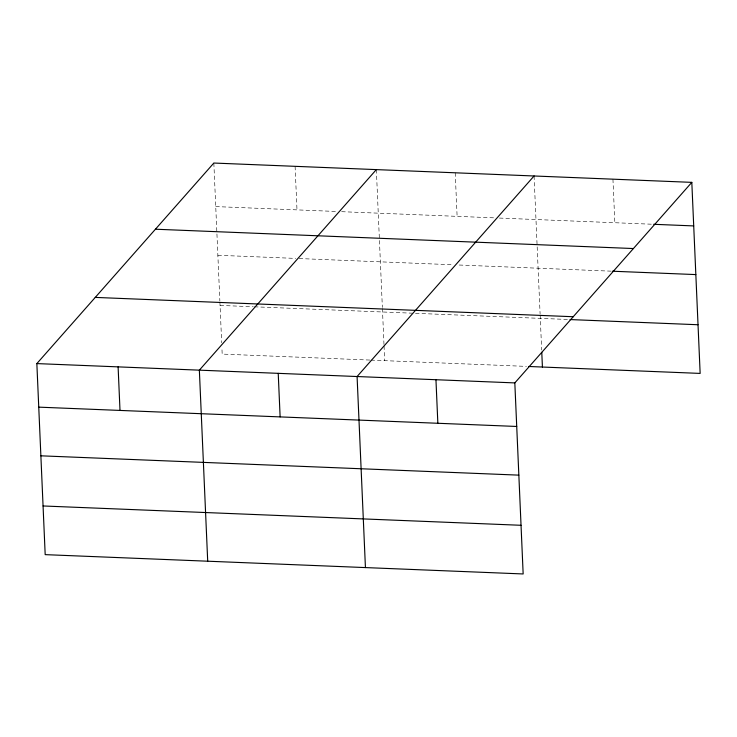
<?xml version="1.0" encoding="UTF-8"?>
<svg xmlns="http://www.w3.org/2000/svg" width="737" height="737" viewBox="0 0 737 737"><rect width="100%" height="100%" fill="white"/><g stroke="black" fill="none" stroke-linecap="round" stroke-linejoin="round"><path stroke-width="0.55" stroke-dasharray="3.69 2.76" d="M215.738 206.59L337.049 211.501M341.627 211.685L494.831 217.876M499.41 218.06L652.567 224.251M217.866 255.269L295.684 258.411M299.121 258.549L453.522 264.795M459.243 265.025L611.259 271.17M220.059 305.413L253.242 306.758M254.385 306.804L568.872 319.517M369.817 360.061L222.178 354.092L221.883 347.302M370.96 360.107L526.421 366.39M612.944 179.174L614.842 222.731M534.076 175.986L540.092 313.805M540.147 314.939L541.677 350.057M455.217 172.799L457.115 216.356M376.349 169.611L382.365 307.43M382.42 308.563L383.995 344.815M384.051 345.948L384.686 360.66M295.095 166.322L296.993 209.879M213.841 163.043L219.856 300.862M219.902 301.995L221.69 342.769"/><path stroke-width="1.11" d="M691.813 182.361L514.822 382.908L523.159 573.957L45.187 554.639L36.85 363.59L213.841 163.043L691.813 182.361L700.15 373.41L528.705 366.482M376.349 169.611L199.359 370.158L207.705 561.207M534.076 175.986L357.086 376.533L365.432 567.582M653.71 224.297L693.71 225.918M155.433 229.216L633.405 248.544M612.401 271.216L695.839 274.588M95.257 297.407L573.229 316.726M570.014 319.563L698.022 324.741M36.85 363.59L514.822 382.908M38.748 407.146L516.72 426.465M40.876 455.816L518.848 475.135M43.068 505.969L521.031 525.288M541.778 352.323L542.423 367.035M435.954 379.721L437.852 423.278M278.227 373.346L280.124 416.902M118.104 366.869L120.002 410.426"/></g></svg>
